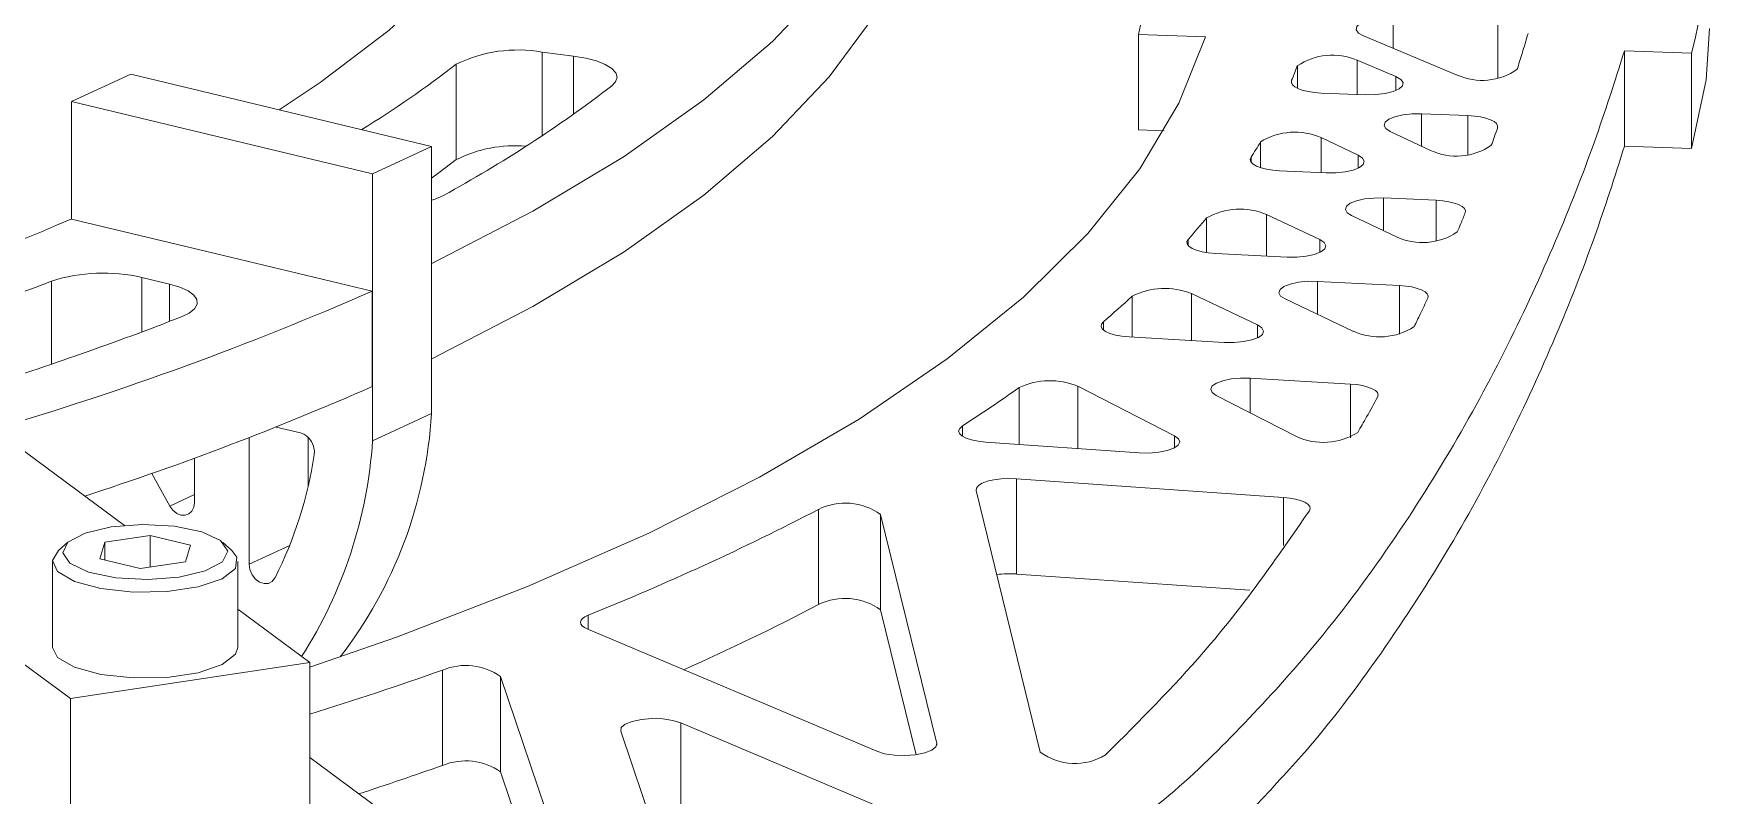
# Model space of a CAD drawing. Header units: millimetres. Extents: x 30 to 313, y 16 to 167.
# Drawn here: x 160.19 to 185.07, y 129.52 to 140.83 of the extents above; entities that cross this region are included whole.
import ezdxf

# ---------------------------------------------------------------- set-up
doc = ezdxf.new("R2010")
doc.units = ezdxf.units.MM

msp = doc.modelspace()

# ---------------------------------------------------------------- linework, layer by layer
at = {"color": 8, "linetype": 'Continuous', "lineweight": 15}
for p, q in [((180.373, 140.61), (180.373, 141.065)), ((181.928, 140.165), (181.928, 141.013)), ((167.741, 139.312), (167.741, 140.553)), ((168.209, 139.633), (168.209, 140.494)), ((178.951, 140.018), (178.951, 140.35)), ((179.838, 139.927), (179.838, 140.433)), ((178.866, 140.09), (178.866, 140.136)), ((180.414, 139.984), (180.414, 140.192)), ((180.796, 139.157), (180.796, 139.639)), ((181.482, 139.033), (181.482, 139.613)), ((178.404, 138.839), (178.404, 139.221)), ((179.304, 138.766), (179.304, 139.285)), ((178.264, 138.924), (178.264, 138.993)), ((179.854, 138.832), (179.854, 139.024)), ((180.229, 137.904), (180.229, 138.39)), ((181.012, 137.754), (181.012, 138.355)), ((177.604, 137.579), (177.604, 138.094)), ((178.495, 137.528), (178.495, 138.146)), ((177.333, 137.683), (177.333, 137.778)), ((179.283, 137.581), (179.283, 137.773)), ((160.46, 135.923), (160.46, 137.156)), ((161.804, 136.402), (161.804, 137.21)), ((162.211, 136.557), (162.211, 137.112)), ((179.252, 136.663), (179.252, 137.152)), ((180.467, 136.368), (180.467, 137.091)), ((176.499, 136.326), (176.499, 136.931)), ((177.378, 136.274), (177.378, 136.971)), ((176.074, 136.432), (176.074, 136.553)), ((178.36, 136.314), (178.36, 136.506)), ((174.821, 134.732), (174.821, 135.577)), ((175.694, 134.672), (175.694, 135.597)), ((178.253, 135.202), (178.253, 135.716)), ((179.738, 134.833), (179.738, 135.629)), ((173.98, 134.854), (173.98, 135.007)), ((177.126, 134.68), (177.126, 134.862)), ((162.584, 133.989), (162.218, 133.819)), ((178.744, 133.233), (178.744, 133.947)), ((163.996, 133.233), (163.396, 132.955)), ((168.426, 131.989), (168.426, 132.201)), ((173.599, 130.269), (173.599, 130.296))]:
    msp.add_line(p, q, dxfattribs=at)
at = {"color": 7, "linetype": 'Continuous', "lineweight": 15}
for p, q in [((176.592, 140.814), (177.587, 140.781)), ((176.592, 139.4), (176.592, 140.814)), ((181.325, 140.212), (179.932, 140.795)), ((167.741, 140.553), (168.209, 140.494)), ((183.806, 140.573), (184.801, 140.54)), ((183.806, 140.573), (183.806, 139.159)), ((184.801, 139.125), (184.801, 140.54)), ((166.469, 138.959), (166.469, 140.373)), ((180.414, 140.192), (179.838, 140.433)), ((161.636, 140.226), (160.76, 139.82)), ((166.101, 139.156), (161.636, 140.226)), ((165.225, 138.75), (160.76, 139.82)), ((160.76, 139.82), (160.76, 138.076)), ((179.305, 139.947), (179.966, 139.922)), ((180.796, 139.639), (181.482, 139.613)), ((176.592, 139.4), (176.973, 139.387)), ((180.925, 139.096), (180.33, 139.378)), ((166.101, 139.156), (165.225, 138.75)), ((166.101, 135.193), (166.101, 139.156)), ((179.854, 139.024), (179.304, 139.285)), ((183.806, 139.159), (184.801, 139.125)), ((165.225, 134.787), (165.225, 138.75)), ((178.687, 138.793), (179.38, 138.763)), ((180.229, 138.39), (181.012, 138.355)), ((160.76, 138.076), (162.993, 137.541)), ((179.283, 137.773), (178.495, 138.146)), ((180.421, 137.813), (179.755, 138.128)), ((177.737, 137.566), (178.8, 137.512)), ((162.993, 137.541), (165.22, 137.007)), ((161.804, 137.21), (162.211, 137.112)), ((179.252, 137.152), (180.467, 137.091)), ((165.22, 137.007), (165.22, 135.593)), ((178.36, 136.506), (177.378, 136.971)), ((179.783, 136.411), (178.768, 136.892)), ((176.453, 136.328), (177.865, 136.246)), ((177.126, 134.862), (175.694, 135.597)), ((178.253, 135.716), (179.738, 135.629)), ((178.937, 134.85), (177.747, 135.461)), ((161.542, 133.532), (159.424, 135.098)), ((166.101, 135.193), (165.225, 134.787)), ((163.396, 132.955), (163.396, 134.835)), ((164.159, 134.904), (163.795, 134.991)), ((164.272, 134.125), (164.272, 134.837)), ((174.322, 134.767), (176.604, 134.608)), ((162.584, 133.872), (162.584, 134.53)), ((161.95, 134.303), (162.218, 133.819)), ((174.784, 134.224), (178.744, 133.947)), ((174.784, 132.81), (174.784, 134.224)), ((174.183, 134.048), (175.135, 130.168)), ((171.844, 132.356), (171.844, 133.77)), ((172.764, 133.694), (173.599, 130.296)), ((172.764, 132.28), (172.764, 133.694)), ((161.925, 133.382), (161.251, 133.281)), ((161.925, 133.382), (162.525, 133.238)), ((161.925, 132.914), (161.925, 133.382)), ((160.705, 133.281), (160.565, 133.157)), ((161.177, 133.035), (161.251, 133.281)), ((161.251, 133.018), (161.251, 133.281)), ((162.525, 133.238), (162.451, 132.993)), ((163.137, 133.157), (162.997, 133.281)), ((160.476, 132.995), (160.476, 131.722)), ((161.177, 133.035), (161.777, 132.892)), ((161.777, 132.892), (162.451, 132.993)), ((163.226, 131.722), (163.226, 132.995)), ((174.784, 132.81), (178.246, 132.568)), ((164.297, 131.496), (163.226, 132.287)), ((172.764, 132.28), (173.293, 130.129)), ((160.741, 130.961), (159.405, 131.949)), ((172.708, 130.18), (168.42, 131.991)), ((164.297, 131.496), (160.741, 130.961)), ((164.297, 126.723), (164.297, 131.496)), ((166.266, 129.971), (166.266, 131.385)), ((168.256, 127.951), (167.126, 131.289)), ((167.126, 129.875), (167.126, 131.289)), ((160.741, 127.642), (160.741, 130.961)), ((174.137, 128.768), (169.799, 130.601)), ((169.799, 129.187), (169.799, 130.601)), ((170.079, 127.025), (168.91, 130.479)), ((164.297, 130.086), (167.304, 127.863)), ((167.84, 127.767), (167.126, 129.875))]:
    msp.add_line(p, q, dxfattribs=at)
at = {"color": 7, "linetype": 'Continuous', "lineweight": 15, "flags": 128}
for points in [[(166.096, 137.413), (167.606, 138.194), (168.958, 139.007), (170.145, 139.848), (171.162, 140.714), (172.005, 141.6), (172.669, 142.503), (173.152, 143.418), (173.451, 144.342), (173.566, 145.271), (173.496, 146.2), (173.241, 147.126), (172.802, 148.044), (172.182, 148.95), (171.382, 149.841), (170.407, 150.712), (169.261, 151.559), (167.948, 152.379), (166.475, 153.169), (164.849, 153.924), (163.075, 154.641), (161.163, 155.317), (159.12, 155.95)], [(163.838, 139.698), (164.449, 140.102), (165.474, 140.879), (166.334, 141.679), (167.025, 142.496), (167.543, 143.328), (167.885, 144.169), (168.051, 145.017), (168.039, 145.866), (167.849, 146.713), (167.483, 147.553), (166.941, 148.383), (166.227, 149.198), (165.345, 149.995), (164.297, 150.769), (163.091, 151.517), (161.73, 152.235), (160.223, 152.92), (158.576, 153.568)], [(174.133, 147.438), (174.923, 146.639), (175.578, 145.826), (176.096, 145.003), (176.475, 144.172), (176.715, 143.334), (176.815, 142.494), (176.773, 141.653), (176.592, 140.814)], [(166.096, 135.998), (167.606, 136.78), (168.958, 137.593), (170.145, 138.434), (171.162, 139.3), (172.005, 140.186), (172.669, 141.088), (173.152, 142.004), (173.451, 142.928), (173.566, 143.857), (173.568, 143.969)], [(180.373, 141.065), (180.227, 141.062), (180.09, 141.046), (179.972, 141.017), (179.884, 140.978), (179.834, 140.933), (179.825, 140.884), (179.859, 140.837), (179.932, 140.795)], [(185.068, 140.905), (185.019, 140.144), (184.801, 139.125)], [(164.297, 131.427), (165.579, 131.872), (167.527, 132.624), (169.326, 133.416), (170.968, 134.246), (172.446, 135.108), (173.755, 136.001), (174.888, 136.92), (175.842, 137.862), (176.611, 138.821), (177.194, 139.796), (177.587, 140.781)], [(168.774, 140.051), (168.834, 140.115), (168.855, 140.182), (168.835, 140.249), (168.776, 140.313), (168.679, 140.372), (168.548, 140.423), (168.39, 140.464), (168.209, 140.494)], [(178.866, 140.136), (178.862, 140.103), (178.878, 140.07), (178.914, 140.039), (178.966, 140.011), (179.035, 139.987), (179.117, 139.968), (179.208, 139.954), (179.305, 139.947)], [(180.414, 140.192), (180.487, 140.149), (180.521, 140.102), (180.512, 140.053), (180.46, 140.007), (180.371, 139.968), (180.252, 139.94), (180.113, 139.924), (179.966, 139.922)], [(180.796, 139.639), (180.653, 139.638), (180.517, 139.623), (180.399, 139.596), (180.309, 139.559), (180.254, 139.515), (180.24, 139.467), (180.266, 139.42), (180.33, 139.378)], [(181.482, 139.613), (181.578, 139.606), (181.668, 139.593), (181.749, 139.575), (181.817, 139.551), (181.871, 139.524), (181.907, 139.493), (181.924, 139.461), (181.922, 139.428)], [(166.469, 138.959), (166.213, 138.766), (166.101, 138.684)], [(178.264, 138.993), (178.252, 138.959), (178.263, 138.925), (178.294, 138.892), (178.344, 138.862), (178.412, 138.837), (178.494, 138.816), (178.587, 138.801), (178.687, 138.793)], [(179.854, 139.024), (179.919, 138.981), (179.945, 138.934), (179.929, 138.886), (179.873, 138.842), (179.781, 138.805), (179.662, 138.778), (179.524, 138.764), (179.38, 138.763)], [(166.28, 138.429), (166.156, 138.374), (166.101, 138.356)], [(179.755, 138.128), (179.69, 138.171), (179.664, 138.219), (179.68, 138.266), (179.736, 138.311), (179.828, 138.348), (179.947, 138.375), (180.085, 138.389), (180.229, 138.39)], [(181.012, 138.355), (181.108, 138.348), (181.197, 138.334), (181.277, 138.315), (181.344, 138.291), (181.396, 138.263), (181.43, 138.233), (181.446, 138.2), (181.442, 138.168)], [(177.333, 137.778), (177.313, 137.743), (177.317, 137.707), (177.343, 137.673), (177.39, 137.641), (177.456, 137.613), (177.539, 137.591), (177.634, 137.575), (177.737, 137.566)], [(179.283, 137.773), (179.348, 137.73), (179.374, 137.682), (179.357, 137.634), (179.299, 137.589), (179.206, 137.552), (179.084, 137.526), (178.945, 137.512), (178.8, 137.512)], [(162.388, 136.625), (162.505, 136.682), (162.585, 136.746), (162.624, 136.813), (162.62, 136.882), (162.574, 136.949), (162.488, 137.011), (162.365, 137.067), (162.211, 137.112)], [(179.252, 137.152), (179.106, 137.153), (178.967, 137.139), (178.845, 137.112), (178.752, 137.075), (178.694, 137.031), (178.677, 136.983), (178.703, 136.935), (178.768, 136.892)], [(180.467, 137.091), (180.563, 137.083), (180.651, 137.069), (180.73, 137.049), (180.796, 137.025), (180.846, 136.997), (180.879, 136.966), (180.892, 136.933), (180.887, 136.901)], [(176.074, 136.553), (176.045, 136.517), (176.041, 136.48), (176.061, 136.444), (176.104, 136.41), (176.168, 136.381), (176.251, 136.356), (176.348, 136.338), (176.453, 136.328)], [(178.36, 136.506), (178.426, 136.462), (178.451, 136.414), (178.433, 136.366), (178.373, 136.321), (178.277, 136.284), (178.153, 136.258), (178.011, 136.245), (177.865, 136.246)], [(177.747, 135.461), (177.687, 135.505), (177.667, 135.552), (177.688, 135.6), (177.75, 135.643), (177.846, 135.679), (177.969, 135.705), (178.108, 135.717), (178.253, 135.716)], [(179.738, 135.629), (179.832, 135.62), (179.92, 135.606), (179.998, 135.585), (180.062, 135.56), (180.11, 135.532), (180.14, 135.501), (180.151, 135.468), (180.143, 135.435)], [(173.98, 135.007), (173.94, 134.971), (173.924, 134.933), (173.936, 134.895), (173.973, 134.859), (174.034, 134.827), (174.115, 134.8), (174.213, 134.78), (174.322, 134.767)], [(177.126, 134.862), (177.187, 134.817), (177.207, 134.769), (177.184, 134.721), (177.119, 134.677), (177.02, 134.641), (176.893, 134.616), (176.751, 134.605), (176.604, 134.608)], [(174.183, 134.048), (174.187, 134.086), (174.217, 134.123), (174.273, 134.157), (174.35, 134.186), (174.445, 134.208), (174.553, 134.222), (174.668, 134.228), (174.784, 134.224)], [(162.584, 133.872), (162.574, 133.801), (162.546, 133.743), (162.501, 133.701), (162.445, 133.681), (162.382, 133.684), (162.32, 133.71), (162.263, 133.757), (162.218, 133.819)], [(178.744, 133.947), (178.838, 133.938), (178.925, 133.922), (179, 133.9), (179.061, 133.875), (179.107, 133.846), (179.134, 133.814), (179.141, 133.781), (179.13, 133.749)], [(161.348, 133.509), (160.959, 133.416), (160.705, 133.281), (160.627, 133.124), (160.734, 132.969), (161.012, 132.839), (161.418, 132.755), (161.889, 132.729), (162.355, 132.764), (162.744, 132.857), (162.997, 132.992), (163.076, 133.149), (162.968, 133.305), (162.69, 133.434), (162.285, 133.519), (161.813, 133.545), (161.348, 133.509)], [(160.565, 133.157), (160.477, 133.013), (160.551, 132.846), (160.8, 132.7), (161.191, 132.593), (161.672, 132.541), (162.176, 132.55), (162.637, 132.619), (162.992, 132.739), (163.192, 132.894), (163.211, 133.062), (163.137, 133.157)], [(163.778, 132.753), (163.737, 132.701), (163.682, 132.671), (163.617, 132.667), (163.55, 132.689), (163.488, 132.735), (163.439, 132.799), (163.407, 132.875), (163.396, 132.955)], [(168.42, 131.991), (168.373, 132.015), (168.339, 132.041), (168.318, 132.068), (168.312, 132.096), (168.32, 132.125), (168.342, 132.152), (168.378, 132.177), (168.426, 132.201)], [(160.476, 131.722), (160.551, 131.573), (160.8, 131.427), (161.191, 131.32), (161.672, 131.268), (162.176, 131.277), (162.637, 131.346), (162.992, 131.466), (163.192, 131.621), (163.226, 131.722)], [(169.799, 130.601), (169.68, 130.638), (169.533, 130.659), (169.373, 130.664), (169.216, 130.652), (169.079, 130.624), (168.976, 130.583), (168.918, 130.533), (168.91, 130.479)], [(172.708, 130.18), (172.825, 130.144), (172.97, 130.122), (173.128, 130.116), (173.284, 130.128), (173.42, 130.155), (173.525, 130.195), (173.587, 130.244), (173.599, 130.296)]]:
    msp.add_lwpolyline(points, dxfattribs=at)
at = {"color": 7, "linetype": 'Continuous', "lineweight": 15}
for centre, radius, start, end in [((178.188, 142.322), 6.849, 344.9172, 42.8503), ((167.377, 138.542), 2.044, 79.7264, 116.3697), ((156.151, 153.795), 16.929, 301.7788, 307.5513), ((172.932, 142.602), 6.426, 337.4304, 339.4808), ((179.469, 139.593), 0.917, 66.2764, 124.4343), ((181.693, 141.037), 0.903, 245.9434, 305.1637), ((156.899, 155.582), 19.551, 298.6737, 307.4007), ((178.914, 138.402), 0.965, 66.2011, 121.8769), ((167.337, 137.239), 1.926, 84.9922, 116.7734), ((171.445, 143.366), 8.1, 327.3298, 329.2252), ((181.311, 139.927), 0.916, 245.0758, 304.5036), ((143.281, 178.366), 43.914, 283.3313, 293.4555), ((169.275, 144.979), 10.807, 318.2168, 320.4274), ((178.102, 137.215), 1.01, 67.1036, 119.5383), ((180.808, 138.657), 0.929, 245.3783, 303.8223), ((144.664, 177.79), 43.597, 288.1045, 291.2424), ((161.23, 134.738), 2.538, 76.9326, 107.675), ((146.339, 180.07), 47.02, 286.3924, 293.6745), ((166.437, 147.798), 14.809, 310.5955, 312.7981), ((176.981, 135.995), 1.054, 67.8825, 117.2642), ((145.07, 181.18), 47.802, 287.4737, 291.2406), ((180.171, 137.271), 0.943, 245.719, 303.0345), ((147.356, 176.058), 44.233, 287.9036, 293.8197), ((162.218, 153.281), 21.732, 302.7677, 305.446), ((175.281, 134.585), 1.093, 67.7953, 114.857), ((159.553, 135.587), 6.56, 322.3395, 356.5581), ((164.066, 134.623), 0.296, 351.5702, 71.7873), ((179.337, 135.723), 0.96, 245.3628, 302.0787), ((158.412, 135.463), 6.012, 333.197, 351.5511), ((158.468, 135.236), 6.773, 327.3969, 356.1951), ((172.242, 132.973), 0.89, 54.0441, 116.5212), ((154.024, 168.078), 38.661, 291.8714, 297.4479), ((174.681, 131.372), 1.442, 85.9272, 97.6668), ((155.163, 164.33), 36.064, 294.0225, 297.5519), ((172.242, 131.559), 0.89, 54.0441, 116.5212), ((146.444, 187.69), 59.692, 287.40189, 289.39397), ((166.609, 130.552), 0.901, 54.9388, 112.3505), ((175.651, 130.865), 0.867, 233.4839, 301.4941), ((146.937, 184.828), 58.163, 288.1176, 289.40965), ((166.609, 129.137), 0.901, 54.9388, 112.3505)]:
    msp.add_arc(centre, radius, start, end, dxfattribs=at)
for points, knots in [([(182.375, 140.83), (182.346, 140.731), (182.293, 140.554), (182.237, 140.377), (182.213, 140.298)], [0, 0, 0, 0, 0.556762, 1, 1, 1, 1]), ([(183.806, 140.573), (183.662, 140.122), (183.363, 139.181), (182.788, 137.725), (182.084, 136.191), (181.234, 134.623), (180.23, 133.06), (179.152, 131.646), (177.999, 130.407), (177.16, 129.589), (176.589, 129.164), (176.479, 129.082)], [0, 0, 0, 0, 0.115298, 0.241038, 0.373783, 0.51014, 0.646773, 0.780441, 0.881367, 0.97715, 1, 1, 1, 1]), ([(181.922, 139.428), (181.905, 139.381), (181.875, 139.295), (181.844, 139.21), (181.83, 139.172)], [0, 0, 0, 0, 0.558057, 1, 1, 1, 1]), ([(183.806, 139.159), (183.662, 138.708), (183.363, 137.767), (182.788, 136.311), (182.084, 134.777), (181.235, 133.208), (180.226, 131.647), (179.253, 130.347), (178.53, 129.582), (178.281, 129.318)], [0, 0, 0, 0, 0.13551, 0.283291, 0.439306, 0.599566, 0.760151, 0.917251, 1, 1, 1, 1]), ([(181.442, 138.168), (181.421, 138.115), (181.382, 138.021), (181.343, 137.927), (181.325, 137.886)], [0, 0, 0, 0, 0.558668, 1, 1, 1, 1]), ([(180.887, 136.901), (180.85, 136.822), (180.784, 136.682), (180.715, 136.542), (180.685, 136.48)], [0, 0, 0, 0, 0.558922, 1, 1, 1, 1]), ([(180.143, 135.435), (180.089, 135.337), (179.992, 135.162), (179.892, 134.987), (179.847, 134.91)], [0, 0, 0, 0, 0.559713, 1, 1, 1, 1]), ([(179.13, 133.749), (178.644, 133.045), (177.799, 131.822), (176.61, 130.632), (176.105, 130.126)], [0, 0, 0, 0, 0.575042, 1, 1, 1, 1])]:
    msp.add_open_spline(points, degree=3, knots=knots, dxfattribs=at)

doc.saveas('drawing.dxf')
